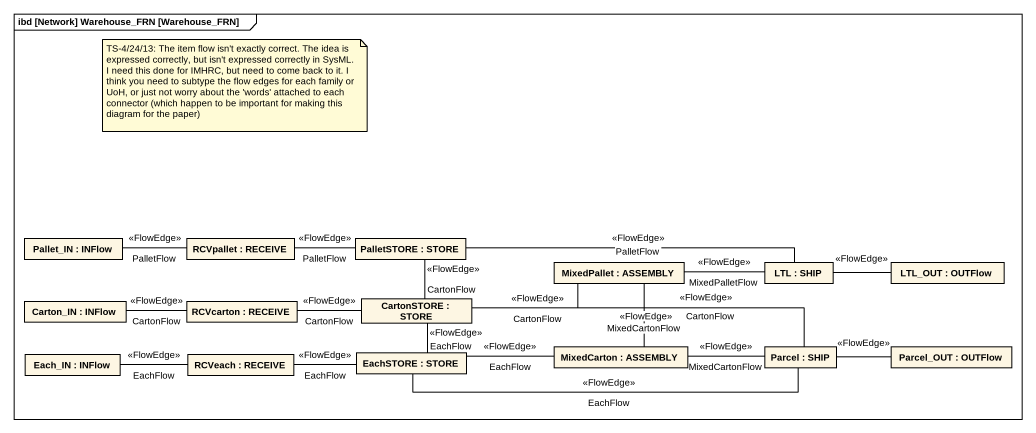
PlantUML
@startuml
mainframe ibd [Network] Warehouse_FRN [Warehouse_FRN]
rectangle "Pallet_IN : INFlow" as Pallet_IN
rectangle "RCVpallet : RECEIVE" as RCVpallet
rectangle "PalletSTORE : STORE" as PalletSTORE
rectangle "MixedPallet : ASSEMBLY" as MixedPallet
rectangle "LTL : SHIP" as LTL
rectangle "LTL_OUT : OUTFlow" as LTL_OUT
rectangle "Carton_IN : INFlow" as Carton_IN
rectangle "RCVcarton : RECEIVE" as RCVcarton
rectangle "CartonSTORE : STORE" as CartonSTORE
rectangle "Each_IN : INFlow" as Each_IN
rectangle "RCVeach : RECEIVE" as RCVeach
rectangle "EachSTORE : STORE" as EachSTORE
rectangle "MixedCarton : ASSEMBLY" as MixedCarton
rectangle "Parcel : SHIP" as Parcel
rectangle "Parcel_OUT : OUTFlow" as Parcel_OUT
Pallet_IN -right- RCVpallet : <<FlowEdge>>\nPalletFlow
RCVpallet -right- PalletSTORE : <<FlowEdge>>\nPalletFlow
PalletSTORE -right- LTL : <<FlowEdge>>\nPalletFlow
PalletSTORE -- CartonSTORE : <<FlowEdge>>\nCartonFlow
MixedPallet -right- LTL : <<FlowEdge>>\nMixedPalletFlow
LTL_OUT -left- LTL : <<FlowEdge>>
Carton_IN -right- RCVcarton : <<FlowEdge>>\nCartonFlow
RCVcarton -right- CartonSTORE : <<FlowEdge>>\nCartonFlow
CartonSTORE -right- MixedPallet : <<FlowEdge>>\nCartonFlow
CartonSTORE -- EachSTORE : <<FlowEdge>>\nEachFlow
CartonSTORE -right- Parcel : CartonFlow\n<<FlowEdge>>
Each_IN -right- RCVeach : <<FlowEdge>>\nEachFlow
RCVeach -right- EachSTORE : <<FlowEdge>>\nEachFlow
EachSTORE -right- MixedCarton : <<FlowEdge>>\nEachFlow
EachSTORE -right- Parcel : <<FlowEdge>>\nEachFlow
MixedCarton -up- MixedPallet : <<FlowEdge>>\nMixedCartonFlow
MixedCarton -right- Parcel : <<FlowEdge>>\nMixedCartonFlow
Parcel -right- Parcel_OUT : <<FlowEdge>>
note as N1
  TS-4/24/13: The item flow isn't exactly correct. The idea is expressed correctly, but isn't expressed correctly in SysML. I need this done for IMHRC, but need to come back to it. I think you need to subtype the flow edges for each family or UoH, or just not worry about the 'words' attached to each connector (which happen to be important for making this diagram for the paper)
end note
@enduml
